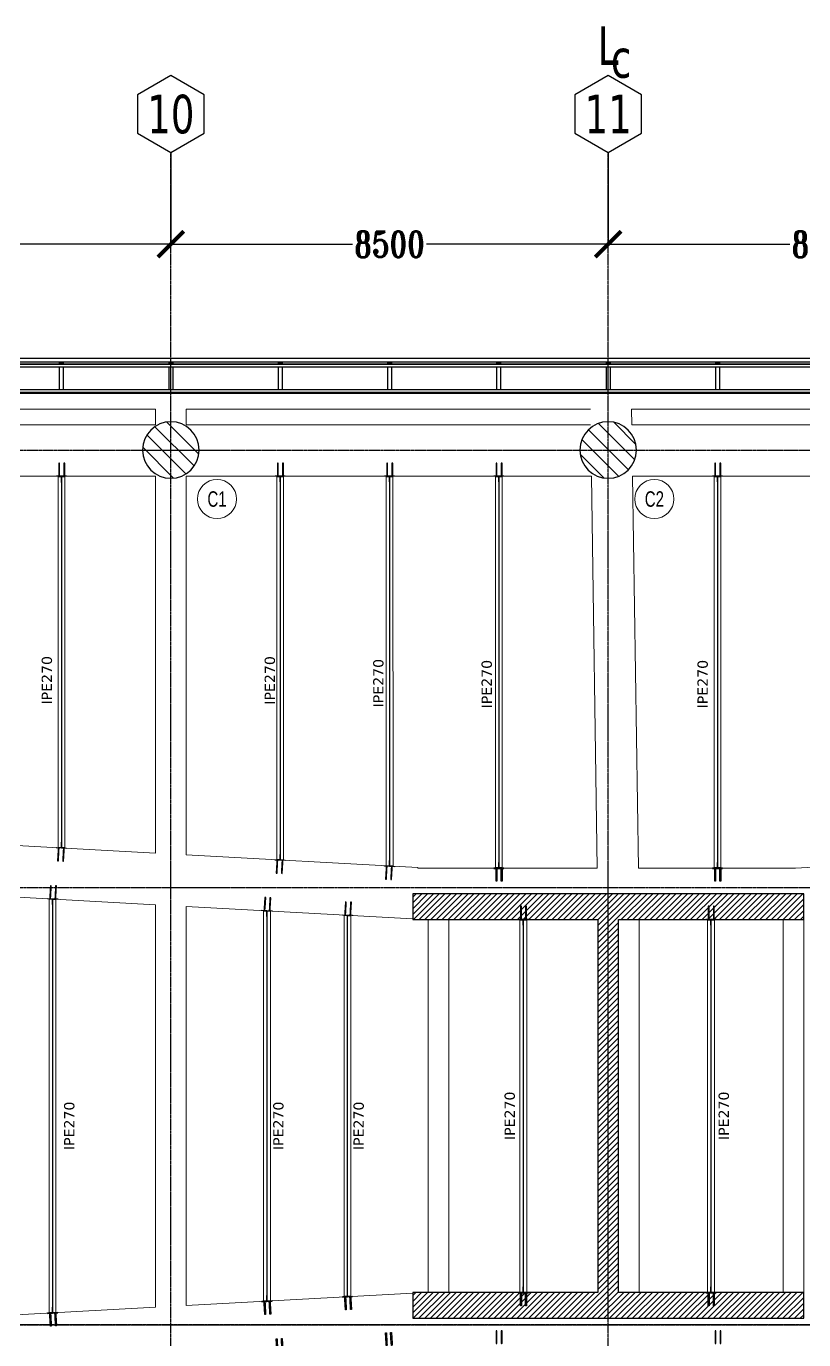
# Model space of a CAD drawing. Header units: millimetres. Extents: x -6598 to 74598, y -11659 to 33736.
# Drawn here: x 22690 to 37801, y 8208 to 33736 of the extents above; entities that cross this region are included whole.
import ezdxf
from ezdxf.enums import TextEntityAlignment as Align

# ---------------------------------------------------------------- set-up
doc = ezdxf.new("R2010")
doc.units = ezdxf.units.MM
doc.header["$LTSCALE"] = 0.95
doc.linetypes.add('DXK_LINE_DOT3', pattern=[5.9187, 2.979, -0.9799, 0.9799, -0.9799])
for name, color, linetype, lineweight in [('0-1', 7, 'Continuous', 5), ('E_B_PLACA-1', 10, 'Continuous', 25), ('E_B_PLACA-2', 254, 'Continuous', 25), ('E_COLUMNAS', 1, 'Continuous', 18), ('E_COLUMNAS-3', 1, 'Continuous', 35), ('E_COLUMNAS-4', 1, 'Continuous', 25), ('E_TEXTO', 3, 'Continuous', 9), ('E_VIGAS', 5, 'Continuous', 9), ('E_VIGAS-1', 5, 'Continuous', 25), ('E_VIGAS-2', 10, 'Continuous', 25), ('HCB-VIGAS', 4, 'Continuous', 15), ('HCB_ALMA', 255, 'Continuous', 5)]:
    doc.layers.add(name, color=color, linetype=linetype, lineweight=lineweight)
for name, color, linetype in [('COTAS', 8, 'Continuous'), ('HCB-ACH_PANT', 253, 'Continuous'), ('HCB-EJES', 1, 'Continuous'), ('HCB-PLATINAS', 5, 'Continuous'), ('HCB-ROTULOS', 2, 'Continuous'), ('HCB_PANTALLAS', 6, 'Continuous')]:
    doc.layers.add(name, color=color, linetype=linetype)
doc.styles.add('Arial Narrow', font='', dxfattribs={"width": 0.85, "height": 0.3})
doc.styles.add('ROMANT', font='romant.shx', dxfattribs={"width": 0.8})
doc.styles.add('VERDANA', font='verdana.ttf')
doc.styles.get('Arial Narrow').set_extended_font_data('Arial Narrow')
doc.dimstyles.new('1.125', dxfattribs={"dimscale": 0, "dimtxt": 500, "dimasz": 500, "dimexe": 4, "dimexo": 4, "dimgap": 15, "dimtad": 0, "dimdec": 0, "dimzin": 4, "dimdsep": 46, "dimtxsty": 'ROMANT', "dimblk": 'ARCHTICK', "dimcen": -10, "dimclrd": 256, "dimclrt": 3, "dimadec": 0, "dimazin": 0, "dimtfac": 1, "dimtdec": 0, "dimtix": 1, "dimtmove": 0, "dimatfit": 0, "dimldrblk": 'OBLIQUE', "dimfxl": 0.05, "dimtolj": 1, "dimtzin": 0, "dimarcsym": 0})

# ---------------------------------------------------------------- blocks, each defined once
blk = doc.blocks.new('EST_SFM_VIGA-METALICA-SECCION-C - EST_SFM_VIGA-METALICA-UPN160-1604346-_58_00m_N_E_-NIVEL-15 DOC')
at = {"layer": 'E_VIGAS-1'}
for p, q in [((30.11, 0.018), (-30.277, 0.018)), ((-30.272, -0.047), (30.104, -0.047))]:
    blk.add_line(p, q, dxfattribs=at)
blk = doc.blocks.new('EST_SFM_VIGA-METALICA-SECCION-C - EST_SFM_VIGA-METALICA-UPN100-1526554-_58_00m_N_E_-NIVEL-15 DOC')
at = {"layer": 'E_VIGAS-2'}
for p, q in [((34.942, 0.018), (-34.929, 0.018)), ((-34.929, -0.032), (34.942, -0.032))]:
    blk.add_line(p, q, dxfattribs=at)
blk = doc.blocks.new('EST_SFM_VIGA-METALICA-SECCION-C - EST_SFM_VIGA-METALICA-UPN100-1526616-_58_00m_N_E_-NIVEL-15 DOC')
at = {"layer": 'E_VIGAS-2'}
for p, q in [((34.044, 0.032), (-34.827, 0.032)), ((-34.827, -0.018), (34.044, -0.018))]:
    blk.add_line(p, q, dxfattribs=at)
blk = doc.blocks.new('DCTIB_CNI_EST_MOD-1A-FAC_0001_rvt-1-_58_00m_N_E_-NIVEL-15 DOC')
at = {"layer": 'E_B_PLACA-1'}
for p, q in [((-75.147, 167.83), (-5.177, 167.83)), ((-5.727, 167.28), (-74.597, 167.28))]:
    blk.add_line(p, q, dxfattribs=at)
at = {"layer": 'E_B_PLACA-2'}
for p, q in [((-5.177, 167.83), (-75.147, 167.83)), ((-74.597, 167.28), (-5.727, 167.28))]:
    blk.add_line(p, q, dxfattribs=at)
at = {"layer": 'E_VIGAS-1'}
for p, q in [((-50.828, 167.859), (-50.8, 167.859)), ((-50.828, 167.858), (-50.828, 167.859)), ((-50.746, 167.858), (-50.828, 167.858)), ((-50.828, 167.83), (-50.828, 167.858)), ((-50.828, 167.33), (-50.828, 167.78)), ((-50.79, 167.864), (-50.79, 167.878)), ((-50.79, 167.859), (-50.79, 167.864)), ((-50.785, 167.878), (-50.785, 167.864)), ((-50.785, 167.864), (-50.785, 167.859)), ((-50.774, 167.859), (-50.746, 167.859)), ((-50.746, 167.859), (-50.746, 167.858)), ((-50.746, 167.83), (-50.746, 167.858)), ((-50.746, 167.33), (-50.746, 167.78)), ((-48.703, 167.858), (-48.703, 167.859)), ((-48.703, 167.859), (-48.676, 167.859)), ((-48.621, 167.858), (-48.703, 167.858)), ((-48.703, 167.858), (-48.703, 167.83)), ((-48.703, 167.78), (-48.703, 167.33)), ((-48.665, 167.864), (-48.665, 167.878)), ((-48.665, 167.859), (-48.665, 167.864)), ((-48.66, 167.878), (-48.66, 167.864)), ((-48.66, 167.864), (-48.66, 167.859)), ((-48.649, 167.859), (-48.621, 167.859)), ((-48.621, 167.859), (-48.621, 167.858)), ((-48.621, 167.858), (-48.621, 167.83)), ((-48.621, 167.78), (-48.621, 167.33)), ((-46.578, 167.858), (-46.578, 167.859)), ((-46.578, 167.859), (-46.55, 167.859)), ((-46.496, 167.858), (-46.578, 167.858)), ((-46.578, 167.858), (-46.578, 167.83)), ((-46.578, 167.78), (-46.578, 167.33)), ((-46.54, 167.864), (-46.54, 167.878)), ((-46.54, 167.859), (-46.54, 167.864)), ((-46.535, 167.878), (-46.535, 167.864)), ((-46.535, 167.864), (-46.535, 167.859)), ((-46.524, 167.859), (-46.496, 167.859)), ((-46.496, 167.859), (-46.496, 167.858)), ((-46.496, 167.858), (-46.496, 167.83)), ((-46.496, 167.78), (-46.496, 167.33)), ((-44.453, 167.858), (-44.453, 167.859)), ((-44.453, 167.859), (-44.425, 167.859)), ((-44.371, 167.858), (-44.453, 167.858)), ((-44.453, 167.858), (-44.453, 167.83)), ((-44.453, 167.78), (-44.453, 167.33)), ((-44.415, 167.864), (-44.415, 167.878)), ((-44.415, 167.859), (-44.415, 167.864)), ((-44.41, 167.878), (-44.41, 167.864)), ((-44.41, 167.864), (-44.41, 167.859)), ((-44.399, 167.859), (-44.371, 167.859)), ((-44.371, 167.859), (-44.371, 167.858)), ((-44.371, 167.858), (-44.371, 167.83)), ((-44.371, 167.78), (-44.371, 167.33)), ((-42.328, 167.859), (-42.3, 167.859)), ((-42.328, 167.858), (-42.328, 167.859)), ((-42.246, 167.858), (-42.328, 167.858)), ((-42.328, 167.83), (-42.328, 167.858)), ((-42.328, 167.33), (-42.328, 167.78)), ((-42.29, 167.864), (-42.29, 167.878)), ((-42.29, 167.859), (-42.29, 167.864)), ((-42.285, 167.878), (-42.285, 167.864)), ((-42.285, 167.864), (-42.285, 167.859)), ((-42.274, 167.859), (-42.246, 167.859)), ((-42.246, 167.859), (-42.246, 167.858)), ((-42.246, 167.83), (-42.246, 167.858)), ((-42.246, 167.33), (-42.246, 167.78)), ((-40.203, 167.858), (-40.203, 167.859)), ((-40.203, 167.859), (-40.176, 167.859)), ((-40.121, 167.858), (-40.203, 167.858)), ((-40.203, 167.858), (-40.203, 167.83)), ((-40.203, 167.78), (-40.203, 167.33)), ((-40.165, 167.864), (-40.165, 167.878)), ((-40.165, 167.859), (-40.165, 167.864)), ((-40.16, 167.878), (-40.16, 167.864)), ((-40.16, 167.864), (-40.16, 167.859)), ((-40.149, 167.859), (-40.121, 167.859)), ((-40.121, 167.859), (-40.121, 167.858)), ((-40.121, 167.858), (-40.121, 167.83)), ((-40.121, 167.78), (-40.121, 167.33)), ((-38.078, 167.858), (-38.078, 167.859)), ((-38.078, 167.859), (-38.05, 167.859)), ((-37.996, 167.858), (-38.078, 167.858)), ((-38.078, 167.858), (-38.078, 167.83)), ((-38.078, 167.78), (-38.078, 167.33)), ((-38.04, 167.864), (-38.04, 167.878)), ((-38.04, 167.859), (-38.04, 167.864)), ((-38.035, 167.878), (-38.035, 167.864)), ((-38.035, 167.864), (-38.035, 167.859)), ((-38.024, 167.859), (-37.996, 167.859)), ((-37.996, 167.859), (-37.996, 167.858)), ((-37.996, 167.858), (-37.996, 167.83)), ((-37.996, 167.78), (-37.996, 167.33)), ((-50.828, 167.263), (-50.828, 167.28)), ((-50.746, 167.263), (-50.828, 167.263)), ((-50.746, 167.263), (-50.746, 167.28)), ((-48.703, 167.28), (-48.703, 167.263)), ((-48.621, 167.263), (-48.703, 167.263)), ((-48.621, 167.28), (-48.621, 167.263)), ((-46.578, 167.28), (-46.578, 167.263)), ((-46.496, 167.263), (-46.578, 167.263)), ((-46.496, 167.28), (-46.496, 167.263)), ((-44.453, 167.28), (-44.453, 167.263)), ((-44.371, 167.263), (-44.453, 167.263)), ((-44.371, 167.28), (-44.371, 167.263)), ((-42.328, 167.263), (-42.328, 167.28)), ((-42.246, 167.263), (-42.328, 167.263)), ((-42.246, 167.263), (-42.246, 167.28)), ((-40.203, 167.28), (-40.203, 167.263)), ((-40.121, 167.263), (-40.203, 167.263)), ((-40.121, 167.28), (-40.121, 167.263)), ((-38.078, 167.28), (-38.078, 167.262)), ((-37.996, 167.262), (-38.078, 167.262)), ((-37.996, 167.28), (-37.996, 167.262))]:
    blk.add_line(p, q, dxfattribs=at)
for points, knots in [([(-50.79, 167.864), (-50.79, 167.863), (-50.79, 167.862), (-50.792, 167.86), (-50.793, 167.86), (-50.795, 167.859), (-50.796, 167.859), (-50.797, 167.859), (-50.799, 167.859), (-50.8, 167.859)], [0, 0, 0, 0, 0.285714, 0.428571, 0.571429, 0.678571, 0.732143, 0.785714, 1, 1, 1, 1]), ([(-50.8, 167.859), (-50.799, 167.859), (-50.798, 167.859), (-50.795, 167.859), (-50.793, 167.86), (-50.791, 167.86), (-50.79, 167.862), (-50.79, 167.863), (-50.79, 167.864)], [0, 0, 0, 0, 0.142857, 0.285714, 0.428571, 0.571429, 0.785714, 1, 1, 1, 1]), ([(-50.785, 167.864), (-50.785, 167.863), (-50.784, 167.862), (-50.783, 167.86), (-50.781, 167.86), (-50.78, 167.859), (-50.779, 167.859), (-50.777, 167.859), (-50.775, 167.859), (-50.774, 167.859)], [0, 0, 0, 0, 0.285714, 0.428571, 0.571429, 0.678571, 0.732143, 0.785714, 1, 1, 1, 1]), ([(-50.774, 167.859), (-50.775, 167.859), (-50.776, 167.859), (-50.779, 167.859), (-50.781, 167.86), (-50.783, 167.86), (-50.784, 167.862), (-50.785, 167.863), (-50.785, 167.864)], [0, 0, 0, 0, 0.142857, 0.285714, 0.428571, 0.571429, 0.785714, 1, 1, 1, 1]), ([(-48.676, 167.859), (-48.675, 167.859), (-48.673, 167.859), (-48.671, 167.859), (-48.668, 167.86), (-48.667, 167.86), (-48.665, 167.862), (-48.665, 167.863), (-48.665, 167.864)], [0, 0, 0, 0, 0.142857, 0.285714, 0.428571, 0.571429, 0.785714, 1, 1, 1, 1]), ([(-48.665, 167.864), (-48.665, 167.863), (-48.665, 167.862), (-48.667, 167.86), (-48.668, 167.86), (-48.67, 167.859), (-48.671, 167.859), (-48.673, 167.859), (-48.674, 167.859), (-48.676, 167.859)], [0, 0, 0, 0, 0.285714, 0.428571, 0.571429, 0.678571, 0.732143, 0.785714, 1, 1, 1, 1]), ([(-48.649, 167.859), (-48.65, 167.859), (-48.652, 167.859), (-48.654, 167.859), (-48.656, 167.86), (-48.658, 167.86), (-48.66, 167.862), (-48.66, 167.863), (-48.66, 167.864)], [0, 0, 0, 0, 0.142857, 0.285714, 0.428571, 0.571429, 0.785714, 1, 1, 1, 1]), ([(-48.66, 167.864), (-48.66, 167.863), (-48.659, 167.862), (-48.658, 167.86), (-48.656, 167.86), (-48.655, 167.859), (-48.654, 167.859), (-48.652, 167.859), (-48.65, 167.859), (-48.649, 167.859)], [0, 0, 0, 0, 0.285714, 0.428571, 0.571429, 0.678571, 0.732143, 0.785714, 1, 1, 1, 1]), ([(-46.55, 167.859), (-46.549, 167.859), (-46.548, 167.859), (-46.545, 167.859), (-46.543, 167.86), (-46.541, 167.86), (-46.54, 167.862), (-46.54, 167.863), (-46.54, 167.864)], [0, 0, 0, 0, 0.142857, 0.285714, 0.428571, 0.571429, 0.785714, 1, 1, 1, 1]), ([(-46.54, 167.864), (-46.54, 167.863), (-46.54, 167.862), (-46.542, 167.86), (-46.543, 167.86), (-46.545, 167.859), (-46.546, 167.859), (-46.547, 167.859), (-46.549, 167.859), (-46.55, 167.859)], [0, 0, 0, 0, 0.285714, 0.428571, 0.571429, 0.678571, 0.732143, 0.785714, 1, 1, 1, 1]), ([(-46.524, 167.859), (-46.525, 167.859), (-46.526, 167.859), (-46.529, 167.859), (-46.531, 167.86), (-46.533, 167.86), (-46.534, 167.862), (-46.535, 167.863), (-46.535, 167.864)], [0, 0, 0, 0, 0.142857, 0.285714, 0.428571, 0.571429, 0.785714, 1, 1, 1, 1]), ([(-46.535, 167.864), (-46.535, 167.863), (-46.534, 167.862), (-46.533, 167.86), (-46.531, 167.86), (-46.53, 167.859), (-46.529, 167.859), (-46.527, 167.859), (-46.525, 167.859), (-46.524, 167.859)], [0, 0, 0, 0, 0.285714, 0.428571, 0.571429, 0.678571, 0.732143, 0.785714, 1, 1, 1, 1]), ([(-44.425, 167.859), (-44.424, 167.859), (-44.423, 167.859), (-44.42, 167.859), (-44.418, 167.86), (-44.416, 167.86), (-44.415, 167.862), (-44.415, 167.863), (-44.415, 167.864)], [0, 0, 0, 0, 0.142857, 0.285714, 0.428571, 0.571429, 0.785714, 1, 1, 1, 1]), ([(-44.415, 167.864), (-44.415, 167.863), (-44.415, 167.862), (-44.417, 167.86), (-44.418, 167.86), (-44.42, 167.859), (-44.421, 167.859), (-44.422, 167.859), (-44.424, 167.859), (-44.425, 167.859)], [0, 0, 0, 0, 0.285714, 0.428571, 0.571429, 0.678571, 0.732143, 0.785714, 1, 1, 1, 1]), ([(-44.399, 167.859), (-44.4, 167.859), (-44.401, 167.859), (-44.404, 167.859), (-44.406, 167.86), (-44.408, 167.86), (-44.409, 167.862), (-44.41, 167.863), (-44.41, 167.864)], [0, 0, 0, 0, 0.142857, 0.285714, 0.428571, 0.571429, 0.785714, 1, 1, 1, 1]), ([(-44.41, 167.864), (-44.41, 167.863), (-44.409, 167.862), (-44.408, 167.86), (-44.406, 167.86), (-44.405, 167.859), (-44.404, 167.859), (-44.402, 167.859), (-44.4, 167.859), (-44.399, 167.859)], [0, 0, 0, 0, 0.285714, 0.428571, 0.571429, 0.678571, 0.732143, 0.785714, 1, 1, 1, 1]), ([(-42.29, 167.864), (-42.29, 167.863), (-42.29, 167.862), (-42.292, 167.86), (-42.293, 167.86), (-42.295, 167.859), (-42.296, 167.859), (-42.297, 167.859), (-42.299, 167.859), (-42.3, 167.859)], [0, 0, 0, 0, 0.285714, 0.428571, 0.571429, 0.678571, 0.732143, 0.785714, 1, 1, 1, 1]), ([(-42.3, 167.859), (-42.299, 167.859), (-42.298, 167.859), (-42.295, 167.859), (-42.293, 167.86), (-42.291, 167.86), (-42.29, 167.862), (-42.29, 167.863), (-42.29, 167.864)], [0, 0, 0, 0, 0.142857, 0.285714, 0.428571, 0.571429, 0.785714, 1, 1, 1, 1]), ([(-42.285, 167.864), (-42.285, 167.863), (-42.284, 167.862), (-42.283, 167.86), (-42.281, 167.86), (-42.28, 167.859), (-42.279, 167.859), (-42.277, 167.859), (-42.275, 167.859), (-42.274, 167.859)], [0, 0, 0, 0, 0.285714, 0.428571, 0.571429, 0.678571, 0.732143, 0.785714, 1, 1, 1, 1]), ([(-42.274, 167.859), (-42.275, 167.859), (-42.276, 167.859), (-42.279, 167.859), (-42.281, 167.86), (-42.283, 167.86), (-42.284, 167.862), (-42.285, 167.863), (-42.285, 167.864)], [0, 0, 0, 0, 0.142857, 0.285714, 0.428571, 0.571429, 0.785714, 1, 1, 1, 1]), ([(-40.176, 167.859), (-40.175, 167.859), (-40.173, 167.859), (-40.171, 167.859), (-40.168, 167.86), (-40.167, 167.86), (-40.165, 167.862), (-40.165, 167.863), (-40.165, 167.864)], [0, 0, 0, 0, 0.142857, 0.285714, 0.428571, 0.571429, 0.785714, 1, 1, 1, 1]), ([(-40.165, 167.864), (-40.165, 167.863), (-40.165, 167.862), (-40.167, 167.86), (-40.168, 167.86), (-40.17, 167.859), (-40.171, 167.859), (-40.173, 167.859), (-40.174, 167.859), (-40.176, 167.859)], [0, 0, 0, 0, 0.285714, 0.428571, 0.571429, 0.678571, 0.732143, 0.785714, 1, 1, 1, 1]), ([(-40.149, 167.859), (-40.15, 167.859), (-40.152, 167.859), (-40.154, 167.859), (-40.156, 167.86), (-40.158, 167.86), (-40.16, 167.862), (-40.16, 167.863), (-40.16, 167.864)], [0, 0, 0, 0, 0.142857, 0.285714, 0.428571, 0.571429, 0.785714, 1, 1, 1, 1]), ([(-40.16, 167.864), (-40.16, 167.863), (-40.159, 167.862), (-40.158, 167.86), (-40.156, 167.86), (-40.155, 167.859), (-40.154, 167.859), (-40.152, 167.859), (-40.15, 167.859), (-40.149, 167.859)], [0, 0, 0, 0, 0.285714, 0.428571, 0.571429, 0.678571, 0.732143, 0.785714, 1, 1, 1, 1]), ([(-38.05, 167.859), (-38.049, 167.859), (-38.048, 167.859), (-38.045, 167.859), (-38.043, 167.86), (-38.041, 167.86), (-38.04, 167.862), (-38.04, 167.863), (-38.04, 167.864)], [0, 0, 0, 0, 0.142857, 0.285714, 0.428571, 0.571429, 0.785714, 1, 1, 1, 1]), ([(-38.04, 167.864), (-38.04, 167.863), (-38.04, 167.862), (-38.042, 167.86), (-38.043, 167.86), (-38.045, 167.859), (-38.046, 167.859), (-38.047, 167.859), (-38.049, 167.859), (-38.05, 167.859)], [0, 0, 0, 0, 0.285714, 0.428571, 0.571429, 0.678571, 0.732143, 0.785714, 1, 1, 1, 1]), ([(-38.024, 167.859), (-38.025, 167.859), (-38.026, 167.859), (-38.029, 167.859), (-38.031, 167.86), (-38.033, 167.86), (-38.034, 167.862), (-38.035, 167.863), (-38.035, 167.864)], [0, 0, 0, 0, 0.142857, 0.285714, 0.428571, 0.571429, 0.785714, 1, 1, 1, 1]), ([(-38.035, 167.864), (-38.035, 167.863), (-38.034, 167.862), (-38.033, 167.86), (-38.031, 167.86), (-38.03, 167.859), (-38.029, 167.859), (-38.027, 167.859), (-38.025, 167.859), (-38.024, 167.859)], [0, 0, 0, 0, 0.285714, 0.428571, 0.571429, 0.678571, 0.732143, 0.785714, 1, 1, 1, 1])]:
    blk.add_open_spline(points, degree=3, knots=knots, dxfattribs=at)
for name, p in [('EST_SFM_VIGA-METALICA-SECCION-C - EST_SFM_VIGA-METALICA-UPN160-1604346-_58_00m_N_E_-NIVEL-15 DOC', (-40.081, 167.925)), ('EST_SFM_VIGA-METALICA-SECCION-C - EST_SFM_VIGA-METALICA-UPN100-1526554-_58_00m_N_E_-NIVEL-15 DOC', (-40.169, 167.812)), ('EST_SFM_VIGA-METALICA-SECCION-C - EST_SFM_VIGA-METALICA-UPN100-1526616-_58_00m_N_E_-NIVEL-15 DOC', (-39.77, 167.298))]:
    blk.add_blockref(name, p, dxfattribs=at)
blk = doc.blocks.new('EST_SCM_COLUMNA-SECCION-CIRCULAR - EST_SCM_COLUMNA-CONCRETO-CIRCULAR_Ø_110cm-V19-_58_00m_N_E_-NIVEL-15 DOC')
at = {"layer": 'E_COLUMNAS'}
h = blk.add_hatch(dxfattribs=at)
h.set_pattern_fill('FP_18', color=256, style=0, pattern_type=2)
h.set_pattern_definition([(135, (48.662, -166.162), (-0.15909903, -0.15909903), [])])
h.paths.add_polyline_path([(0.041, -0.548), (0.122, -0.536), (0.201, -0.512), (0.275, -0.476), (0.343, -0.43), (0.403, -0.374), (0.454, -0.31), (0.496, -0.239), (0.526, -0.162), (0.544, -0.082), (0.55, 0), (0.544, 0.082), (0.526, 0.162), (0.496, 0.239), (0.454, 0.31), (0.402, 0.375), (0.343, 0.43), (0.275, 0.476), (0.201, 0.512), (0.122, 0.536), (0.041, 0.548), (-0.041, 0.548), (-0.122, 0.536), (-0.201, 0.512), (-0.275, 0.476), (-0.343, 0.43), (-0.403, 0.374), (-0.454, 0.31), (-0.496, 0.239), (-0.526, 0.162), (-0.544, 0.082), (-0.55, 0), (-0.544, -0.082), (-0.526, -0.162), (-0.496, -0.239), (-0.454, -0.31), (-0.403, -0.374), (-0.343, -0.43), (-0.275, -0.476), (-0.201, -0.512), (-0.122, -0.536), (-0.041, -0.548)])
at = {"layer": 'E_COLUMNAS-4'}
for start, end in [(0, 180), (180, 0)]:
    blk.add_arc((0, 0), 0.55, start, end, dxfattribs=at)
blk = doc.blocks.new('EST_SCM_COLUMNA-SECCION-CIRCULAR - EST_SCM_COLUMNA-CONCRETO-CIRCULAR_Ø_110cm-V20-_58_00m_N_E_-NIVEL-15 DOC')
at = {"layer": 'E_COLUMNAS'}
h = blk.add_hatch(dxfattribs=at)
h.set_pattern_fill('FP_19', color=256, style=0, pattern_type=2)
h.set_pattern_definition([(135, (40.162, -166.162), (-0.15909903, -0.15909903), [])])
h.paths.add_polyline_path([(-0.041, -0.548), (0.041, -0.548), (0.122, -0.536), (0.201, -0.512), (0.275, -0.476), (0.343, -0.43), (0.403, -0.374), (0.454, -0.31), (0.496, -0.239), (0.526, -0.162), (0.544, -0.082), (0.55, 0), (0.544, 0.082), (0.526, 0.162), (0.496, 0.239), (0.454, 0.31), (0.402, 0.375), (0.343, 0.43), (0.275, 0.476), (0.201, 0.512), (0.122, 0.536), (0.041, 0.548), (-0.041, 0.548), (-0.122, 0.536), (-0.201, 0.512), (-0.275, 0.476), (-0.343, 0.43), (-0.403, 0.374), (-0.454, 0.31), (-0.496, 0.239), (-0.526, 0.162), (-0.544, 0.082), (-0.55, 0), (-0.544, -0.082), (-0.526, -0.162), (-0.496, -0.239), (-0.454, -0.31), (-0.403, -0.374), (-0.343, -0.43), (-0.275, -0.476), (-0.201, -0.512), (-0.122, -0.536), (-0.088, -0.541)])
at = {"layer": 'E_COLUMNAS-4'}
for start, end in [(0, 180), (180, 0)]:
    blk.add_arc((0, 0), 0.55, start, end, dxfattribs=at)
blk = doc.blocks.new('_ArchTick')
at = {"color": 0, "linetype": 'ByBlock', "const_width": 0.15}
blk.add_lwpolyline([(-0.5, -0.5), (0.5, 0.5)], dxfattribs=at)
blk = doc.blocks.new('*D68')
at = {"layer": 'COTAS', "color": 0, "lineweight": -2, "transparency": 16777216}
for p, q in [((17000, 31277), (17000, 29496)), ((25500, 31277), (25500, 29496))]:
    blk.add_line(p, q, dxfattribs=at)
at = {"layer": 'COTAS', "lineweight": -2, "transparency": 16777216}
for p, q in [((17000, 29500), (20530, 29500)), ((25500, 29500), (21970, 29500))]:
    blk.add_line(p, q, dxfattribs=at)
at = {"layer": 'Defpoints', "color": 0, "transparency": 16777216}
for p in [(17000, 31281), (25500, 31281), (17000, 29500)]:
    blk.add_point(p, dxfattribs=at)
at = {"layer": 'COTAS', "lineweight": -2, "transparency": 16777216, "xscale": 500, "yscale": 500, "zscale": 500, "rotation": 180}
blk.add_blockref('_ArchTick', (17000, 29500), dxfattribs=at)
at = {"layer": 'COTAS', "lineweight": -2, "transparency": 16777216, "xscale": 500, "yscale": 500, "zscale": 500}
blk.add_blockref('_ArchTick', (25500, 29500), dxfattribs=at)
at = {"layer": 'COTAS', "color": 3, "transparency": 16777216, "insert": (21250, 29500), "char_height": 500, "attachment_point": 5, "style": 'ROMANT'}
blk.add_mtext('\\A1;8500', dxfattribs=at)
blk = doc.blocks.new('_Oblique')
at = {"color": 0, "linetype": 'ByBlock', "lineweight": -2}
blk.add_line((-0.5, -0.5), (0.5, 0.5), dxfattribs=at)
blk = doc.blocks.new('*D54')
at = {"layer": 'COTAS', "color": 0, "lineweight": -2, "transparency": 16777216}
for p, q in [((25500, 31277), (25500, 29496)), ((34000, 31277), (34000, 29496))]:
    blk.add_line(p, q, dxfattribs=at)
at = {"layer": 'COTAS', "lineweight": -2, "transparency": 16777216}
for p, q in [((25500, 29500), (29030, 29500)), ((34000, 29500), (30470, 29500))]:
    blk.add_line(p, q, dxfattribs=at)
at = {"layer": 'Defpoints', "color": 0, "transparency": 16777216}
for p in [(25500, 31281), (34000, 31281), (25500, 29500)]:
    blk.add_point(p, dxfattribs=at)
at = {"layer": 'COTAS', "lineweight": -2, "transparency": 16777216, "xscale": 500, "yscale": 500, "zscale": 500, "rotation": 180}
blk.add_blockref('_ArchTick', (25500, 29500), dxfattribs=at)
at = {"layer": 'COTAS', "lineweight": -2, "transparency": 16777216, "xscale": 500, "yscale": 500, "zscale": 500}
blk.add_blockref('_ArchTick', (34000, 29500), dxfattribs=at)
at = {"layer": 'COTAS', "color": 3, "transparency": 16777216, "insert": (29750, 29500), "char_height": 500, "attachment_point": 5, "style": 'ROMANT'}
blk.add_mtext('\\A1;8500', dxfattribs=at)
blk = doc.blocks.new('*D55')
at = {"layer": 'COTAS', "color": 0, "lineweight": -2, "transparency": 16777216}
for p, q in [((34000, 31277), (34000, 29496)), ((42500, 31277), (42500, 29496))]:
    blk.add_line(p, q, dxfattribs=at)
at = {"layer": 'COTAS', "lineweight": -2, "transparency": 16777216}
for p, q in [((34000, 29500), (37530, 29500)), ((42500, 29500), (38970, 29500))]:
    blk.add_line(p, q, dxfattribs=at)
at = {"layer": 'Defpoints', "color": 0, "transparency": 16777216}
for p in [(34000, 31281), (42500, 31281), (34000, 29500)]:
    blk.add_point(p, dxfattribs=at)
at = {"layer": 'COTAS', "lineweight": -2, "transparency": 16777216, "xscale": 500, "yscale": 500, "zscale": 500, "rotation": 180}
blk.add_blockref('_ArchTick', (34000, 29500), dxfattribs=at)
at = {"layer": 'COTAS', "lineweight": -2, "transparency": 16777216, "xscale": 500, "yscale": 500, "zscale": 500}
blk.add_blockref('_ArchTick', (42500, 29500), dxfattribs=at)
at = {"layer": 'COTAS', "color": 3, "transparency": 16777216, "insert": (38250, 29500), "char_height": 500, "attachment_point": 5, "style": 'ROMANT'}
blk.add_mtext('\\A1;8500', dxfattribs=at)
blk = doc.blocks.new('CNI_TAG COLUMNAS CONCRETO MARCA - CNI_COLUMNA CONCRETO-582370-PLANTA TIPO PISO 18 A PISO 23')
at = {"layer": 'E_TEXTO'}
for start, end in [(360, 180), (180, 360)]:
    blk.add_arc((0.00026, -0.00015), 0.00254, start, end, dxfattribs=at)

msp = doc.modelspace()

# ---------------------------------------------------------------- hatches: boundary and pattern name
at = {"layer": 'HCB-ACH_PANT'}
h = msp.add_hatch(dxfattribs=at)
h.set_pattern_fill('ANSI31', color=256, scale=25)
h.set_pattern_definition([(45, (-21179.4, -55448.73), (-56.1266, 56.1266), [])])
h.paths.add_polyline_path([(34200.2, 16375.2), (37800.2, 16375.2), (37800.2, 16875.2), (30200.2, 16875.2), (30200.2, 16375.2), (33800.2, 16375.2), (33800.2, 9125.2), (30200.2, 9125.2), (30200.2, 8625.2), (37800.2, 8625.2), (37800.2, 9125.2), (34200.2, 9125.2)])

# ---------------------------------------------------------------- linework, layer by layer
at = {"layer": 'E_VIGAS', "color": 30, "true_color": 0xf26722}
msp.add_line((34600.2, 16375.2), (34600.2, 9125.2), dxfattribs=at)
for points in [[(6101, 26596), (6101, -1095.8), (61901.2, -1095.7), (61901.1, 26596)], [(17447, 25990.1), (25201, 25990.1), (25201, 26296), (17455.7, 26296)], [(34457.9, 25990.1), (34453.3, 26296), (42201, 26296), (42201, 25990.1)], [(17418.5, 24990.1), (17222, 18106.6), (25201, 17665), (25201, 24990.1)], [(25801, 24990.1), (25801, 17631.8), (30299.2, 17382.8), (30298.8, 17375.3), (33788.6, 17375.3), (33673, 24990.1)], [(34473.1, 24990.1), (34588.7, 17375.3), (37638.2, 17375.3), (42201, 17629.3), (42201, 24990.1)]]:
    msp.add_lwpolyline(points, close=True, dxfattribs=at)
for points in [[(33653.2, 26296), (25801, 26296), (25801, 25990.1), (33657.7, 25990.1)], [(17201.2, 8397.2), (25201, 8839.1), (25201, 16663.4), (17201.2, 17106.2), (17201.2, 8397.2)], [(30201.2, 16386.7), (25801, 16630.2), (25801, 8872.2), (30201.2, 9115.3)], [(30901.2, 9125.3), (30501.2, 9125.3), (30501.2, 16375.3), (30901.2, 16375.3), (30901.2, 9125.3)], [(37799.9, 9125.3), (37399.9, 9125.3), (37399.9, 16375.3), (37799.9, 16375.3), (37799.9, 9125.3)]]:
    msp.add_lwpolyline(points, dxfattribs=at)
at = {"layer": 'HCB-EJES', "linetype": 'DXK_LINE_DOT3'}
for p, q in [((25500.1, -5780.2), (25500.1, 31280.5)), ((34000.1, -5780.2), (34000.1, 31280.5)), ((-5098.2, 25500), (73098.4, 25500)), ((-5098.2, 17000), (73098.4, 17000))]:
    msp.add_line(p, q, dxfattribs=at)
msp.add_lwpolyline([(73098.4, 8500), (-5098.2, 8500), (73098.4, 8500)], dxfattribs=at)
at = {"layer": 'HCB-PLATINAS', "color": 5}
for points in [[(23325.6, 24997.6), (23329.3, 24996.1), (23332.9, 24997.6), (23334.9, 24998.5), (23337.3, 25004.1), (23337.3, 25041.6), (23337.3, 25246.1), (23321.3, 25246.1), (23321.3, 25041.6), (23321.3, 25004.1), (23323.6, 24998.5)], [(23425.6, 24997.6), (23429.3, 24996.1), (23432.9, 24997.6), (23434.9, 24998.5), (23437.3, 25004.1), (23437.3, 25041.6), (23437.3, 25246.1), (23421.3, 25246.1), (23421.3, 25041.6), (23421.3, 25004.1), (23423.6, 24998.5)], [(27575.5, 24997.6), (27579.1, 24996.1), (27582.7, 24997.6), (27584.7, 24998.5), (27587.1, 25004.1), (27587.1, 25041.6), (27587.1, 25246.1), (27571.1, 25246.1), (27571.1, 25041.6), (27571.1, 25004.1), (27573.4, 24998.5)], [(27675.5, 24997.6), (27679.1, 24996.1), (27682.7, 24997.6), (27684.7, 24998.5), (27687.1, 25004.1), (27687.1, 25041.6), (27687.1, 25246.1), (27671.1, 25246.1), (27671.1, 25041.6), (27671.1, 25004.1), (27673.4, 24998.5)], [(29700.5, 24997.6), (29704.1, 24996.1), (29707.7, 24997.6), (29709.8, 24998.5), (29712.1, 25004.1), (29712.1, 25041.6), (29712.1, 25246.1), (29696.1, 25246.1), (29696.1, 25041.6), (29696.1, 25004.1), (29698.4, 24998.5)], [(29800.5, 24997.6), (29804.1, 24996.1), (29807.7, 24997.6), (29809.8, 24998.5), (29812.1, 25004.1), (29812.1, 25041.6), (29812.1, 25246.1), (29796.1, 25246.1), (29796.1, 25041.6), (29796.1, 25004.1), (29798.4, 24998.5)], [(31825.5, 24997.6), (31829.1, 24996.1), (31832.7, 24997.6), (31834.8, 24998.5), (31837.1, 25004.1), (31837.1, 25041.6), (31837.1, 25246.1), (31821.1, 25246.1), (31821.1, 25041.6), (31821.1, 25004.1), (31823.4, 24998.5)], [(31925.5, 24997.6), (31929.1, 24996.1), (31932.7, 24997.6), (31934.8, 24998.5), (31937.1, 25004.1), (31937.1, 25041.6), (31937.1, 25246.1), (31921.1, 25246.1), (31921.1, 25041.6), (31921.1, 25004.1), (31923.4, 24998.5)], [(36075.5, 24997.6), (36079.1, 24996.1), (36082.7, 24997.6), (36084.8, 24998.5), (36087.1, 25004.1), (36087.1, 25041.6), (36087.1, 25246.1), (36071.1, 25246.1), (36071.1, 25041.6), (36071.1, 25004.1), (36073.4, 24998.5)], [(36175.5, 24997.6), (36179.1, 24996.1), (36182.7, 24997.6), (36184.8, 24998.5), (36187.1, 25004.1), (36187.1, 25041.6), (36187.1, 25246.1), (36171.1, 25246.1), (36171.1, 25041.6), (36171.1, 25004.1), (36173.4, 24998.5)], [(23323.9, 17761.2), (23320.4, 17762.9), (23316.7, 17761.6), (23314.6, 17760.9), (23311.9, 17755.4), (23309.9, 17717.9), (23298.6, 17513.7), (23314.5, 17512.8), (23325.8, 17717), (23327.9, 17754.5), (23325.9, 17760.2)], [(23423.7, 17755.7), (23420.2, 17757.4), (23416.5, 17756.1), (23414.4, 17755.3), (23411.8, 17749.8), (23409.7, 17712.4), (23398.4, 17508.2), (23414.4, 17507.3), (23425.7, 17711.5), (23427.8, 17748.9), (23425.7, 17754.7)], [(27573.7, 17526.1), (27570.1, 17527.8), (27566.4, 17526.5), (27564.3, 17525.8), (27561.7, 17520.3), (27559.6, 17482.8), (27548.3, 17278.6), (27564.3, 17277.8), (27575.6, 17481.9), (27577.7, 17519.4), (27575.6, 17525.2)], [(27673.5, 17520.6), (27670, 17522.3), (27666.3, 17521), (27664.2, 17520.3), (27661.5, 17514.7), (27659.5, 17477.3), (27648.2, 17273.1), (27664.1, 17272.2), (27675.4, 17476.4), (27677.5, 17513.9), (27675.5, 17519.6)], [(29699.2, 17408.5), (29695.6, 17410.2), (29691.9, 17408.9), (29689.9, 17408.1), (29687.2, 17402.6), (29685.1, 17365.2), (29673.8, 17161), (29689.8, 17160.1), (29701.1, 17364.3), (29703.2, 17401.7), (29701.1, 17407.5)], [(29799, 17402.9), (29795.5, 17404.6), (29791.8, 17403.3), (29789.7, 17402.6), (29787, 17397.1), (29785, 17359.6), (29773.7, 17155.5), (29789.6, 17154.6), (29800.9, 17358.8), (29803, 17396.2), (29801, 17402)], [(31825.5, 17367.7), (31829.1, 17369.2), (31832.7, 17367.7), (31834.8, 17366.8), (31837.1, 17361.2), (31837.1, 17323.7), (31837.1, 17119.2), (31821.1, 17119.2), (31821.1, 17323.7), (31821.1, 17361.2), (31823.4, 17366.8)], [(31925.5, 17367.7), (31929.1, 17369.2), (31932.7, 17367.7), (31934.8, 17366.8), (31937.1, 17361.2), (31937.1, 17323.7), (31937.1, 17119.2), (31921.1, 17119.2), (31921.1, 17323.7), (31921.1, 17361.2), (31923.4, 17366.8)], [(36075.5, 17367.6), (36079.1, 17369.1), (36082.7, 17367.6), (36084.8, 17366.7), (36087.1, 17361.1), (36087.1, 17323.6), (36087.1, 17119.1), (36071.1, 17119.1), (36071.1, 17323.6), (36071.1, 17361.1), (36073.4, 17366.7)], [(36175.5, 17367.6), (36179.1, 17369.1), (36182.7, 17367.6), (36184.8, 17366.7), (36187.1, 17361.1), (36187.1, 17323.6), (36187.1, 17119.1), (36171.1, 17119.1), (36171.1, 17323.6), (36171.1, 17361.1), (36173.4, 17366.7)], [(23151.8, 16784.4), (23155.4, 16782.7), (23159.1, 16784), (23161.2, 16784.7), (23163.8, 16790.2), (23165.9, 16827.7), (23177.2, 17031.8), (23161.2, 17032.7), (23149.9, 16828.5), (23147.8, 16791.1), (23149.9, 16785.3)], [(23251.7, 16778.8), (23255.2, 16777.1), (23258.9, 16778.4), (23261, 16779.2), (23263.7, 16784.7), (23265.7, 16822.1), (23277, 17026.3), (23261.1, 17027.2), (23249.8, 16823), (23247.7, 16785.6), (23249.7, 16779.8)], [(27317.9, 16553.8), (27321.4, 16552.1), (27325.1, 16553.4), (27327.2, 16554.1), (27329.9, 16559.6), (27331.9, 16597.1), (27343.2, 16801.2), (27327.3, 16802.1), (27316, 16597.9), (27313.9, 16560.5), (27315.9, 16554.7)], [(27417.7, 16548.2), (27421.3, 16546.5), (27425, 16547.8), (27427.1, 16548.6), (27429.7, 16554.1), (27431.8, 16591.5), (27443.1, 16795.7), (27427.1, 16796.6), (27415.8, 16592.4), (27413.7, 16555), (27415.8, 16549.2)], [(28884.6, 16467), (28888.1, 16465.3), (28891.8, 16466.6), (28893.9, 16467.4), (28896.6, 16472.9), (28898.6, 16510.3), (28910, 16714.5), (28894, 16715.4), (28882.7, 16511.2), (28880.6, 16473.8), (28882.6, 16468)], [(28984.5, 16461.5), (28988, 16459.8), (28991.7, 16461.1), (28993.8, 16461.8), (28996.4, 16467.4), (28998.5, 16504.8), (29009.8, 16709), (28993.8, 16709.9), (28982.5, 16505.7), (28980.4, 16468.2), (28982.5, 16462.5)], [(32300.6, 16382.7), (32304.2, 16381.2), (32307.9, 16382.7), (32309.9, 16383.5), (32312.2, 16389.2), (32312.2, 16426.7), (32312.2, 16631.2), (32296.2, 16631.2), (32296.2, 16426.7), (32296.2, 16389.2), (32298.6, 16383.5)], [(32400.6, 16382.7), (32404.2, 16381.2), (32407.9, 16382.7), (32409.9, 16383.5), (32412.2, 16389.2), (32412.2, 16426.7), (32412.2, 16631.2), (32396.2, 16631.2), (32396.2, 16426.7), (32396.2, 16389.2), (32398.6, 16383.5)], [(35950.4, 16382.7), (35954, 16381.2), (35957.7, 16382.7), (35959.7, 16383.5), (35962, 16389.2), (35962, 16426.7), (35962, 16631.2), (35946, 16631.2), (35946, 16426.7), (35946, 16389.2), (35948.4, 16383.5)], [(36050.4, 16382.7), (36054, 16381.2), (36057.7, 16382.7), (36059.7, 16383.5), (36062, 16389.2), (36062, 16426.7), (36062, 16631.2), (36046, 16631.2), (36046, 16426.7), (36046, 16389.2), (36048.4, 16383.5)], [(27317.6, 8948.5), (27321.1, 8950.2), (27324.8, 8948.9), (27326.9, 8948.1), (27329.6, 8942.6), (27331.6, 8905.2), (27343, 8701), (27327, 8700.1), (27315.7, 8904.3), (27313.6, 8941.7), (27315.6, 8947.5)], [(27417.4, 8954), (27421, 8955.7), (27424.7, 8954.4), (27426.8, 8953.7), (27429.4, 8948.2), (27431.5, 8910.7), (27442.9, 8706.5), (27426.9, 8705.7), (27415.5, 8909.8), (27413.4, 8947.3), (27415.5, 8953.1)], [(28884.5, 9035), (28888, 9036.7), (28891.7, 9035.4), (28893.8, 9034.7), (28896.5, 9029.2), (28898.6, 8991.7), (28909.9, 8787.5), (28893.9, 8786.6), (28882.6, 8990.8), (28880.5, 9028.3), (28882.5, 9034.1)], [(28984.3, 9040.6), (28987.9, 9042.3), (28991.6, 9041), (28993.7, 9040.2), (28996.3, 9034.7), (28998.4, 8997.3), (29009.8, 8793.1), (28993.8, 8792.2), (28982.4, 8996.4), (28980.3, 9033.8), (28982.4, 9039.6)], [(32300.6, 9117.7), (32304.2, 9119.2), (32307.9, 9117.7), (32309.9, 9116.9), (32312.2, 9111.2), (32312.2, 9073.7), (32312.2, 8869.2), (32296.2, 8869.2), (32296.2, 9073.7), (32296.2, 9111.2), (32298.6, 9116.9)], [(32400.6, 9117.7), (32404.2, 9119.2), (32407.9, 9117.7), (32409.9, 9116.9), (32412.2, 9111.2), (32412.2, 9073.7), (32412.2, 8869.2), (32396.2, 8869.2), (32396.2, 9073.7), (32396.2, 9111.2), (32398.6, 9116.9)], [(35950.4, 9117.7), (35954, 9119.2), (35957.7, 9117.7), (35959.7, 9116.8), (35962, 9111.2), (35962, 9073.7), (35962, 8869.2), (35946, 8869.2), (35946, 9073.7), (35946, 9111.2), (35948.4, 9116.8)], [(36050.4, 9117.7), (36054, 9119.2), (36057.7, 9117.7), (36059.7, 9116.8), (36062, 9111.2), (36062, 9073.7), (36062, 8869.2), (36046, 8869.2), (36046, 9073.7), (36046, 9111.2), (36048.4, 9116.8)], [(23151.9, 8718.4), (23155.4, 8720.1), (23159.1, 8718.8), (23161.2, 8718), (23163.8, 8712.5), (23165.9, 8675.1), (23177.3, 8470.9), (23161.3, 8470), (23149.9, 8674.2), (23147.8, 8711.6), (23149.9, 8717.4)], [(23251.7, 8723.9), (23255.2, 8725.6), (23258.9, 8724.3), (23261, 8723.6), (23263.7, 8718.1), (23265.8, 8680.6), (23277.1, 8476.4), (23261.1, 8475.6), (23249.8, 8679.7), (23247.7, 8717.2), (23249.7, 8723)], [(27573.3, 7976.1), (27569.7, 7974.4), (27566, 7975.7), (27564, 7976.5), (27561.3, 7982), (27559.2, 8019.4), (27548, 8223.6), (27563.9, 8224.5), (27575.2, 8020.3), (27577.3, 7982.9), (27575.3, 7977.1)], [(27673.1, 7981.6), (27669.6, 7979.9), (27665.9, 7981.2), (27663.8, 7982), (27661.2, 7987.5), (27659.1, 8024.9), (27647.8, 8229.1), (27663.8, 8230), (27675.1, 8025.8), (27677.1, 7988.4), (27675.1, 7982.6)], [(29697.9, 8093.5), (29694.4, 8091.8), (29690.7, 8093.1), (29688.6, 8093.8), (29685.9, 8099.3), (29683.9, 8136.8), (29672.6, 8341), (29688.6, 8341.8), (29699.8, 8137.7), (29701.9, 8100.2), (29699.9, 8094.4)], [(29797.7, 8099), (29794.2, 8097.3), (29790.5, 8098.6), (29788.4, 8099.3), (29785.8, 8104.8), (29783.7, 8142.3), (29772.4, 8346.5), (29788.4, 8347.4), (29799.7, 8143.2), (29801.8, 8105.7), (29799.7, 8100)], [(31825.8, 8132.7), (31829.5, 8131.2), (31833.1, 8132.7), (31835.1, 8133.5), (31837.5, 8139.2), (31837.5, 8176.7), (31837.5, 8381.2), (31821.5, 8381.2), (31821.5, 8176.7), (31821.5, 8139.2), (31823.8, 8133.5)], [(31925.8, 8132.7), (31929.5, 8131.2), (31933.1, 8132.7), (31935.1, 8133.5), (31937.5, 8139.2), (31937.5, 8176.7), (31937.5, 8381.2), (31921.5, 8381.2), (31921.5, 8176.7), (31921.5, 8139.2), (31923.8, 8133.5)], [(36080.8, 8132.7), (36084.4, 8131.2), (36088, 8132.7), (36090, 8133.5), (36092.4, 8139.2), (36092.4, 8176.7), (36092.4, 8381.2), (36076.4, 8381.2), (36076.4, 8176.7), (36076.4, 8139.2), (36078.7, 8133.5)], [(36180.8, 8132.7), (36184.4, 8131.2), (36188, 8132.7), (36190, 8133.5), (36192.4, 8139.2), (36192.4, 8176.7), (36192.4, 8381.2), (36176.4, 8381.2), (36176.4, 8176.7), (36176.4, 8139.2), (36178.7, 8133.5)]]:
    msp.add_lwpolyline(points, close=True, dxfattribs=at)
at = {"layer": 'HCB-PLATINAS', "color": 4}
for points in [[(23275.2, 24996.1), (23475.2, 24996.1), (23475.2, 24990.1), (23275.2, 24990.1)], [(27525, 24996.1), (27725, 24996.1), (27725, 24990.1), (27525, 24990.1)], [(29650, 24996.1), (29850, 24996.1), (29850, 24990.1), (29650, 24990.1)], [(31775, 24996.1), (31975, 24996.1), (31975, 24990.1), (31775, 24990.1)], [(36025, 24996.1), (36225, 24996.1), (36225, 24990.1), (36025, 24990.1)], [(23474.2, 17754.4), (23274.5, 17765.4), (23274.9, 17771.4), (23474.6, 17760.4)], [(27724, 17519.3), (27524.3, 17530.4), (27524.6, 17536.3), (27724.3, 17525.3)], [(29849.5, 17401.6), (29649.8, 17412.7), (29650.1, 17418.7), (29849.8, 17407.6)], [(31775, 17369.2), (31975, 17369.2), (31975, 17375.2), (31775, 17375.2)], [(36025, 17369.1), (36225, 17369.1), (36225, 17375.1), (36025, 17375.1)], [(23101.4, 16785.7), (23301.1, 16774.6), (23300.7, 16768.6), (23101, 16779.7)], [(27267.4, 16555.1), (27467.1, 16544), (27466.8, 16538), (27267.1, 16549.1)], [(28834.1, 16468.3), (29033.8, 16457.3), (29033.5, 16451.3), (28833.8, 16462.3)], [(32250.1, 16381.2), (32450.1, 16381.2), (32450.1, 16375.2), (32250.1, 16375.2)], [(35899.9, 16381.2), (36099.9, 16381.2), (36099.9, 16375.2), (35899.9, 16375.2)], [(27267.1, 8947.1), (27466.8, 8958.3), (27466.5, 8964.3), (27266.8, 8953.1)], [(28834, 9033.7), (29033.7, 9044.8), (29033.4, 9050.8), (28833.7, 9039.7)], [(32250.1, 9119.3), (32450.1, 9119.3), (32450.1, 9125.3), (32250.1, 9125.3)], [(35899.9, 9119.2), (36099.9, 9119.2), (36099.9, 9125.2), (35899.9, 9125.2)], [(23101.4, 8717), (23301.1, 8728.2), (23300.7, 8734.2), (23101, 8723)]]:
    msp.add_lwpolyline(points, close=True, dxfattribs=at)
at = {"layer": 'HCB-ROTULOS'}
for points in [[(24850.6, 31655.5), (25500.1, 31280.5), (26149.6, 31655.5), (26149.6, 32405.5), (25500.1, 32780.5), (24850.6, 32405.5)], [(33350.6, 31655.5), (34000.1, 31280.5), (34649.6, 31655.5), (34649.6, 32405.5), (34000.1, 32780.5), (33350.6, 32405.5)]]:
    msp.add_lwpolyline(points, close=True, dxfattribs=at)
at = {"layer": 'HCB-VIGAS'}
for points in [[(23307.7, 24980.1), (23442.7, 24980.1), (23442.6, 17772.2), (23307.6, 17779.7)], [(23365.9, 24990.1), (23365.9, 24870.1), (23371.9, 24870.1), (23371.9, 24990.1)], [(27557.5, 24980.1), (27692.5, 24980.1), (27692.6, 17537.8), (27557.5, 17545.3)], [(27615.7, 24990.1), (27615.7, 24880.1), (27621.7, 24880.1), (27621.7, 24990.1)], [(29682.5, 24980.1), (29817.5, 24980.1), (29818.1, 17419.4), (29683, 17426.9)], [(29740.7, 24990.1), (29740.7, 24880.1), (29746.7, 24880.1), (29746.7, 24990.1)], [(31807.5, 24980.1), (31942.5, 24980.1), (31942.5, 17385.2), (31807.5, 17385.2)], [(31865.7, 24990.1), (31865.7, 24880.1), (31871.7, 24880.1), (31871.7, 24990.1)], [(36057.5, 24980.1), (36192.5, 24980.1), (36192.5, 17385.1), (36057.5, 17385.1)], [(36115.7, 24990.1), (36115.7, 24880.1), (36121.7, 24880.1), (36121.7, 24990.1)], [(23371.8, 17766.1), (23371.8, 17876.6), (23365.8, 17876.6), (23365.8, 17766.4)], [(27621.8, 17531), (27621.8, 17641.5), (27615.8, 17641.5), (27615.8, 17531.3)], [(29746.7, 17413.3), (29746.7, 17523.9), (29740.7, 17523.9), (29740.7, 17413.7)], [(31865.7, 17375.2), (31865.7, 17485.2), (31871.7, 17485.2), (31871.7, 17375.2)], [(36115.7, 17375.1), (36115.7, 17485.1), (36121.7, 17485.1), (36121.7, 17375.1)], [(23132.5, 8734.9), (23267.5, 8742.3), (23267.5, 16760.5), (23132.5, 16767.9)], [(23191.6, 16774.7), (23191.6, 16664.1), (23197.6, 16664.1), (23197.6, 16774.3)], [(27299.2, 16537.3), (27434.2, 16529.8), (27434.2, 8972.5), (27299.2, 8964.9)], [(27357.5, 16544.1), (27357.5, 16433.5), (27363.5, 16433.5), (27363.5, 16543.7)], [(28866, 16450.6), (29001, 16443.1), (29000.9, 9059), (28865.9, 9051.5)], [(28924.2, 16457.3), (28924.1, 16346.8), (28930.1, 16346.8), (28930.1, 16457)], [(32282.6, 9135.2), (32417.6, 9135.2), (32417.6, 16365.2), (32282.6, 16365.2)], [(32340.8, 16375.2), (32340.8, 16265.2), (32346.8, 16265.2), (32346.8, 16375.2)], [(35932.4, 9135.2), (36067.4, 9135.2), (36067.4, 16365.2), (35932.4, 16365.2)], [(35990.6, 16375.2), (35990.6, 16265.2), (35996.6, 16265.2), (35996.6, 16375.2)], [(32340.8, 9125.2), (32340.8, 9235.2), (32346.8, 9235.2), (32346.8, 9125.2)], [(35990.6, 9125.2), (35990.6, 9235.2), (35996.6, 9235.2), (35996.6, 9125.2)], [(27357.5, 8958.2), (27357.5, 9068.7), (27363.5, 9068.7), (27363.5, 8958.5)], [(28924.4, 9044.7), (28924.4, 9155.3), (28930.4, 9155.3), (28930.4, 9045.1)], [(23191.7, 8728.1), (23191.7, 8838.6), (23197.7, 8838.6), (23197.7, 8728.4)]]:
    msp.add_lwpolyline(points, close=True, dxfattribs=at)
for points in [[(27299.1, 8954.9), (27299.1, 8955)], [(28866, 9041.5), (28866, 9041.5)], [(23133.4, 8724.8), (23133.4, 8724.9)]]:
    msp.add_lwpolyline(points, dxfattribs=at)
at = {"layer": 'HCB_ALMA'}
for p, q in [((23371.8, 17775.9), (23371.8, 24980.1)), ((23378.4, 17775.9), (23378.4, 24980.1)), ((27621.7, 17540.4), (27621.7, 24880.1)), ((27628.3, 17540.4), (27628.3, 24980.1)), ((29746.7, 17413.3), (29746.7, 24990.1)), ((29753.3, 17423), (29753.3, 24980.1)), ((31871.7, 17385.2), (31871.7, 24980.1)), ((31878.3, 17395.3), (31878.3, 24980.1)), ((36121.7, 17395.2), (36121.7, 24980.1)), ((36128.3, 17395.2), (36128.3, 24980.1)), ((23197.5, 8748.2), (23197.5, 16754.4)), ((23204.1, 8748.2), (23204.1, 16754.4)), ((27363.5, 8972.4), (27363.5, 16533.7)), ((27370.1, 8972.4), (27370.1, 16533.4)), ((28930.1, 9059), (28930.1, 16447)), ((28936.7, 9059), (28936.7, 16446.6)), ((32346.8, 9135.2), (32346.8, 16365.2)), ((32353.4, 9135.2), (32353.4, 16365.2)), ((35996.6, 9135.2), (35996.6, 16365.2)), ((36003.2, 9135.2), (36003.2, 16365.2))]:
    msp.add_line(p, q, dxfattribs=at)
at = {"layer": 'HCB_PANTALLAS'}
msp.add_lwpolyline([(34200.2, 16375.2), (37800.2, 16375.2), (37800.2, 16875.2), (30200.2, 16875.2), (30200.2, 16375.2), (33800.2, 16375.2), (33800.2, 9125.2), (30200.2, 9125.2), (30200.2, 8625.2), (37800.2, 8625.2), (37800.2, 9125.2), (34200.2, 9125.2)], close=True, dxfattribs=at)

# ---------------------------------------------------------------- block references
at = {"layer": '0-1', "xscale": 1000, "yscale": 1000, "zscale": 1000}
msp.add_blockref('DCTIB_CNI_EST_MOD-1A-FAC_0001_rvt-1-_58_00m_N_E_-NIVEL-15 DOC', (74162.1, -140662.4), dxfattribs=at)
at = {"layer": 'E_COLUMNAS-3', "xscale": 1000, "yscale": 1000, "zscale": 1000}
for name, p in [('EST_SCM_COLUMNA-SECCION-CIRCULAR - EST_SCM_COLUMNA-CONCRETO-CIRCULAR_Ø_110cm-V19-_58_00m_N_E_-NIVEL-15 DOC', (25500, 25500.1)), ('EST_SCM_COLUMNA-SECCION-CIRCULAR - EST_SCM_COLUMNA-CONCRETO-CIRCULAR_Ø_110cm-V20-_58_00m_N_E_-NIVEL-15 DOC', (34000, 25500.1))]:
    msp.add_blockref(name, p, dxfattribs=at)
at = {"layer": 'E_TEXTO', "xscale": 149999.9999999996, "yscale": 149999.9999999996, "zscale": 149999.9999999996}
for p in [(26358.7, 24569.9), (34858.7, 24569.9)]:
    msp.add_blockref('CNI_TAG COLUMNAS CONCRETO MARCA - CNI_COLUMNA CONCRETO-582370-PLANTA TIPO PISO 18 A PISO 23', p, dxfattribs=at)

# ---------------------------------------------------------------- texts
at = {"layer": 'E_TEXTO', "style": 'Arial Narrow', "width": 0.85}
for s, p in [('C1', (26397.8, 24547.6)), ('C2', (34897.8, 24547.6))]:
    msp.add_text(s, height=300, dxfattribs=at).set_placement(p, align=Align.MIDDLE_CENTER)
at = {"layer": 'E_TEXTO', "char_height": 200, "width": 1206.139, "attachment_point": 1, "rotation": 90, "style": 'VERDANA'}
for insert in [(22989.8, 20553), (27323.7, 20550.4), (29432.6, 20496.6), (31538.9, 20477.7), (35735.4, 20477.7), (23424.9, 11892.9), (27489.2, 11892.9), (29050.2, 11892.9), (31986, 12087.9), (36146.2, 12087.9)]:
    msp.add_mtext('IPE270', dxfattribs=dict(at, insert=insert))
at = {"layer": 'HCB-ROTULOS', "color": 4, "style": 'VERDANA', "width": 0.7}
for s, p in [('L', (34000.1, 33360.9)), ('c', (34250.4, 33110.7)), ('10', (25500.1, 32030.5)), ('11', (34000.1, 32030.5))]:
    msp.add_text(s, height=750, dxfattribs=at).set_placement(p, align=Align.MIDDLE_CENTER)

# ---------------------------------------------------------------- dimensions: what is measured, and where the dimension line sits
at = {"layer": 'COTAS'}
for base, p1, p2, picture, middle in [((17000.1, 29500.4), (25500.1, 31280.5), (17000.1, 31280.5), '*D68', (21250.1, 29500.4)), ((25500.1, 29500.4), (34000.1, 31280.5), (25500.1, 31280.5), '*D54', (29750.1, 29500.4)), ((34000.1, 29500.4), (42500.1, 31280.5), (34000.1, 31280.5), '*D55', (38250.1, 29500.4))]:
    dim = msp.add_linear_dim(base=base, p1=p1, p2=p2, dimstyle='1.125', override={"dimscale": 1}, dxfattribs=at)
    dim.commit()
    dim.dimension.update_dxf_attribs({"geometry": picture, "text_midpoint": middle})

doc.saveas('drawing.dxf')
